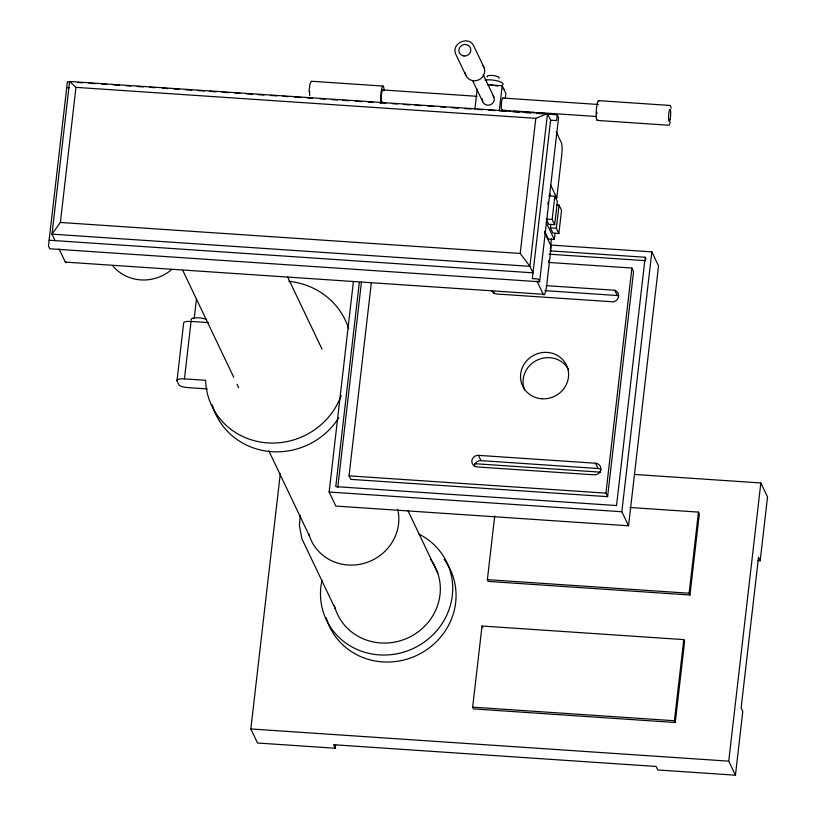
<?xml version="1.0" encoding="UTF-8"?>
<svg xmlns="http://www.w3.org/2000/svg" width="816" height="816" viewBox="0 0 816 816"><rect width="100%" height="100%" fill="white"/><g stroke="black" fill="none" stroke-linecap="round" stroke-linejoin="round"><path stroke-width="1.22" d="M308.999 91.637L309.886 84.466L311.233 81.233L382.918 86.057M300.237 515.702L299.401 525.555L301.889 538.784L335.407 609.042M71.216 82.039L67.412 81.784L48.46 246.034L49.776 248.778L539.621 281.775L538.315 279.031L532.338 278.623L550.616 120.176L547.516 113.679L69.615 81.488L52 234.141L55.1 240.638M49.133 240.23L533.001 272.83L529.91 266.332L52 234.141L60.374 222.462L75.97 87.353L69.615 81.488M207.346 388.926L187.496 387.59A7.67 2.111 6.6 0 1 178.898 384.866L176.98 380.848L183.61 323.401A8.813 2.428 6.6 0 1 191.066 321.433L208.519 322.606M176.98 380.848A8.813 2.428 6.6 0 1 184.447 378.879L191.066 321.433M194.208 318.526L196.472 298.85M335.631 744.488L335.203 748.241L257.54 743.009L250.838 728.953L280.306 473.525M550.453 245.045L651.831 251.869L658.532 265.924L628.544 525.79L335.835 506.073L329.134 492.017L353.328 282.254M359.326 282.458L335.774 486.632L616.539 505.543L645.181 257.264L549.902 250.849M337.742 487.621L361.437 282.193M549.239 262.487L631.9 268.046L633.573 271.565L607.604 496.658L350.737 479.359L349.054 475.84L371.382 282.356M474.851 109.303L477.176 89.138M499.29 110.945L502.197 85.751L487.529 84.762M505.298 98.491L505.879 93.452L502.197 85.751M520.2 253.439L535.796 118.33L547.516 113.679L529.91 266.332L520.2 253.439L60.374 222.462M472.658 707.156L482.021 626.015L683.777 639.611L684.614 641.366L675.25 722.507L473.494 708.91L472.658 707.156L674.414 720.742L675.25 722.507M629.962 507.491L698.486 512.111L699.322 513.866L689.959 594.997L488.203 581.41L487.366 579.656L494.71 515.987M547.108 114.097L557.257 114.791L556.594 120.584L550.616 120.176M547.883 204.418L548.168 201.98M539.621 281.775L558.572 117.535L557.257 114.791M556.645 204.898L559.031 205.061L561.551 210.334L558.868 233.509L552.901 233.111L550.382 227.837L550.81 224.176M552.167 219.463L546.2 219.055L548.709 224.329L554.686 224.726L552.167 219.463L554.839 196.279L548.872 195.881M548.74 262.538L549.025 260.029M550.331 248.737L551.443 238.588M554.401 197.737L556.798 197.9L561.653 155.785A10.516 1.724 -86.1 0 0 561.357 142.698L556.124 131.713M554.686 224.726L557.359 201.552L554.839 196.279M544.537 231.152L548.332 239.108L554.309 239.506L555.033 233.213M558.868 233.509L556.359 228.245L559.031 205.061M607.604 496.658L605.931 493.15L631.9 268.046M628.544 525.79L621.843 511.744L651.831 251.869M674.414 720.742L683.777 639.611M689.959 594.997L689.122 593.242L698.486 512.111M335.203 748.241L333.52 744.722L656.105 766.459L657.788 769.967L735.44 775.2L728.739 761.155L760.838 482.96L635.011 474.484M735.44 775.2L742.795 711.45L741.122 707.941L758.513 557.257L760.186 560.765L757.676 560.592M760.186 560.765L767.54 497.015L760.838 482.96M670.354 122.206L669.018 125.256L597.332 120.431M598.556 100.633L670.242 105.458L671.221 108.212M502.738 98.032L598.322 104.479M382.694 89.954L477.023 96.308M501.993 110.15L510.796 110.741M513.305 110.905L534.684 112.343M537.203 112.516L596.312 116.494M77.561 82.467L82.64 82.814M88.985 83.242L95.329 83.671M101.674 84.099L106.753 84.436M113.098 84.864L119.442 85.292M125.786 85.721L130.866 86.057M137.21 86.486L143.555 86.914M149.899 87.343L154.979 87.689M162.588 88.199L167.668 88.536M174.012 88.964L179.081 89.311M185.436 89.74L191.78 90.168M198.125 90.596L204.469 91.025M209.539 91.361L215.893 91.79M222.238 92.218L228.582 92.647M234.926 93.075L239.996 93.412M246.35 93.84L252.695 94.268M257.764 94.615L264.109 95.033M270.453 95.462L276.797 95.89M283.152 96.319L288.221 96.665M294.566 97.094L300.91 97.522M307.255 97.94L312.334 98.287M319.954 98.797L325.023 99.144M331.367 99.572L337.712 100.001M342.791 100.337L349.136 100.766M355.48 101.194L361.825 101.623M368.169 102.051L373.249 102.388M379.593 102.816L385.937 103.244M392.282 103.673L397.361 104.009M403.706 104.438L410.05 104.866M415.13 105.213L421.474 105.641M427.819 106.07L434.163 106.498M440.507 106.916L445.587 107.263M451.931 107.692L458.276 108.12M464.62 108.548L470.965 108.977M477.309 109.405L482.389 109.742M488.733 110.17L495.077 110.599M500.157 110.935L506.501 111.364M512.846 111.792L519.19 112.22M525.535 112.649L530.614 112.996M536.959 113.414L543.303 113.842M75.97 87.353L535.796 118.33M66.739 87.587L69.136 87.74M550.382 227.837L556.359 228.245M549.035 254.184L645.589 260.692M546.19 285.641L614.764 290.261L617.284 295.525A6.293 5.957 -25.5 0 1 618.477 296.086M544.894 290.649L617.284 295.525M59.038 248.89L65.341 262.099L543.242 294.29A14.188 2.326 -86.1 0 0 546.761 284.845L551.198 246.391L544.864 233.111M184.447 378.879L205.632 380.307A70.482 66.759 -25.5 0 0 264.476 442.609A70.482 66.759 -25.5 0 0 341.159 395.546M478.482 455.359L595.568 463.243A6.069 5.753 -25.5 0 1 600.872 469.445A6.069 5.753 -25.5 0 1 594.232 474.841L477.146 466.946A6.069 5.753 -25.5 0 1 471.842 460.754A6.069 5.753 -25.5 0 1 478.482 455.359L480.991 460.632L598.087 468.517A6.069 5.753 -25.5 0 1 600.984 469.496M474.861 463.702L600.688 472.178M349.054 475.84L605.931 493.15M329.134 492.017L621.843 511.744M487.366 579.656L689.122 593.242M250.838 728.953L728.739 761.155M645.181 257.264L646.027 259.019M550.463 184.63L556.798 197.9M549.515 193.484L550.606 195.758M484 67.402L473.953 46.328C469.353 35.068 450.83 43.085 455.746 54.152L465.803 75.225M483.164 74.542L493.884 97.022M546.179 222.462L554.309 239.506M472.546 80.447L482.735 101.806M536.938 281.081L543.242 294.29M595.568 463.243L598.087 468.517M482.021 626.015L482.858 627.769M408.071 510.898L437.794 573.209M287.446 276.644L322.024 349.136M182.723 270.32L233.764 377.329M237.058 384.234L238.711 387.682M268.892 450.973L309.509 536.122M444.19 559.429A66.759 63.24 -25.5 0 1 418.078 654.789A66.759 63.24 -25.5 0 1 326.216 617.773M419.026 534.164A66.759 63.24 -25.5 0 1 447.158 614.285A66.759 63.24 -25.5 0 1 366.211 652.698A66.759 63.24 -25.5 0 1 321.983 580.217M430.379 559.225A54.274 51.408 -25.5 0 1 408.949 637.418A54.274 51.408 -25.5 0 1 334.366 605.533M397.718 509.296A46.206 43.758 -25.5 0 1 363.854 563.387A46.206 43.758 -25.5 0 1 308.774 533.695M66.524 262.334A14.188 2.326 -86.1 0 1 65.341 262.099M171.513 269.688A41.341 39.158 -25.5 0 1 113.098 266.2M489.977 84.925A12.413 3.427 6.6 0 1 493.201 85.262M494.782 85.517A12.413 3.427 6.6 0 1 497.77 86.17M503.054 88.383A12.413 3.427 6.6 0 1 503.911 89.342M493.109 95.727A6.069 5.753 -25.5 0 1 489.804 104.968A6.069 5.753 -25.5 0 1 482.358 98.838M502.258 109.905A6.069 0.989 -86.1 0 1 501.361 104.224A6.069 0.989 -86.1 0 1 502.982 98.206M596.884 113.669A6.069 0.989 -86.1 0 1 596.873 112.22M309.692 95.645A6.069 0.989 -86.1 0 1 309.641 91.453M382.265 101.776A6.069 0.989 -86.1 0 1 381.388 95.492A6.069 0.989 -86.1 0 1 383.153 90.627M597.781 120.034A9.925 1.622 -86.1 0 1 596.302 110.741A9.925 1.622 -86.1 0 1 598.964 100.909M482.746 65.3A9.904 9.384 -25.5 0 1 478.574 79.948A9.904 9.384 -25.5 0 1 465.161 72.848M380.756 103.357A9.976 1.632 -86.1 0 1 381.786 88.393A9.976 1.632 -86.1 0 1 384.071 90.637M487.325 77.01A6.069 1.673 6.6 0 1 493.139 75.5A6.069 1.673 6.6 0 1 498.984 78.244M484.979 80.101A10.659 2.938 6.6 0 1 497.77 80.978A10.659 2.938 6.6 0 1 502.727 84.833M288.772 281.326A74.44 70.513 -25.5 0 1 348.667 328.685M338.64 417.925A70.482 66.759 -25.5 0 1 269.3 451.462A70.482 66.759 -25.5 0 1 212.262 404.858M524.576 389.956A24.276 22.991 -25.5 0 1 537.448 359.978A24.276 22.991 -25.5 0 1 568.579 369.587M493.813 293.046A6.069 5.753 -25.5 0 1 494.18 291.567M474.351 466.018A6.069 5.753 -25.5 0 1 480.991 460.632M491.762 290.731A6.069 5.753 -25.5 0 0 496.597 293.984L613.428 301.849A6.293 5.957 -25.5 0 0 614.764 290.261M191.332 320.086A9.047 2.499 6.6 0 1 195.84 317.781A9.047 2.499 6.6 0 1 206.642 319.423M670.079 119.544A6.069 0.989 -86.1 0 0 670.252 109.477A6.069 0.989 -86.1 0 0 668.559 117.055A6.069 0.989 -86.1 0 0 670.079 119.544M464.008 56.018A6.069 5.753 -25.5 0 0 470.424 47.838A6.069 5.753 -25.5 0 0 460.122 46.849A6.069 5.753 -25.5 0 0 464.008 56.018M541.885 398.769A24.276 22.991 -25.5 0 0 566.59 365.395A24.276 22.991 -25.5 0 0 525.208 362.6A24.276 22.991 -25.5 0 0 541.885 398.769"/></g></svg>
